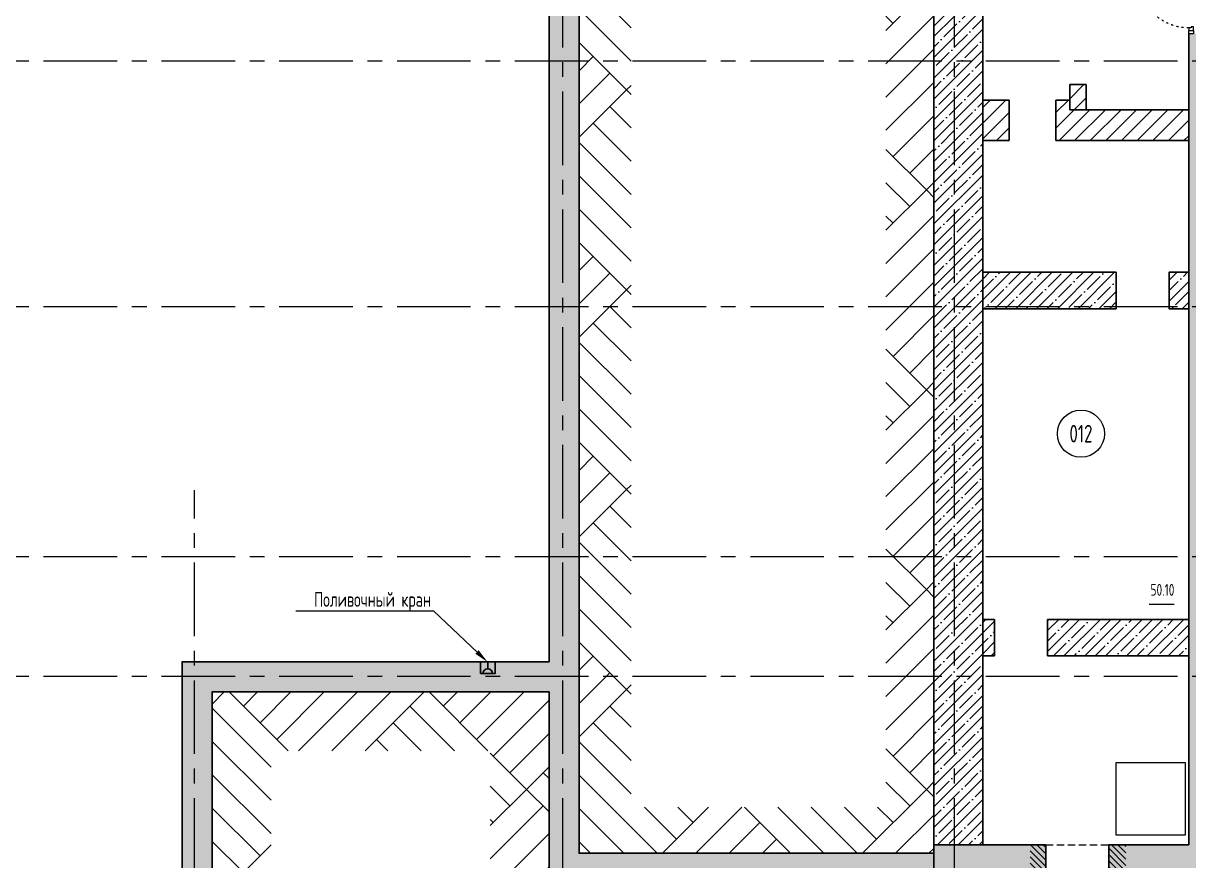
# Model space of a CAD drawing. Header units: millimetres. Extents: x -391859 to 9713180, y -178574 to 166066.
# Drawn here: x -349651 to -329863, y 61581 to 75805 of the extents above; entities that cross this region are included whole.
import ezdxf
from ezdxf import colors
from ezdxf.entities.mleader import LeaderData, LeaderLine
from ezdxf.enums import TextEntityAlignment as Align
from ezdxf.math import Vec2, Vec3

# ---------------------------------------------------------------- set-up
doc = ezdxf.new("R2010")
doc.units = ezdxf.units.MM
doc.header["$MEASUREMENT"] = 0
for name, pattern in [('ACAD_ISO03W100', [30, 12, -18]), ('CENTER', [2, 1.25, -0.25, 0.25, -0.25]), ('TRATTEGGIATA', [0.75, 0.5, -0.25])]:
    doc.linetypes.add(name, pattern=pattern)
doc.layers.get('0').update_dxf_attribs({"lineweight": 9})
for name, color, linetype, lineweight in [('1 этаж тонкие линии!', 7, 'Continuous', 0), ('_0', 7, 'Continuous', 9), ('АР штриховка стен', 7, 'Continuous', 9), ('АР_Выноски АПР', 7, 'Continuous', 5), ('АР_Двери', 7, 'Continuous', 18), ('АР_Маркер экспликации', 7, 'Continuous', 13), ('АР_МосжилНии_Стены', 7, 'Continuous', 30), ('АР_Номер помещения', 7, 'Continuous', 25), ('АР_Оси', 7, 'Continuous', 9), ('АР_Отметки', 7, 'Continuous', 15), ('АР_Помещения_площадь', 7, 'Continuous', 9), ('АР_Штриховка монолит', 7, 'Continuous', 9), ('Подвал', 7, 'Continuous', 30)]:
    doc.layers.add(name, color=color, linetype=linetype, lineweight=lineweight)
doc.styles.add('ISOCPEUR', font='isocpeur.ttf', dxfattribs={"width": 0.7})
doc.styles.get("Standard").update_dxf_attribs({"font": 'isocpeur.ttf'})

# ---------------------------------------------------------------- blocks, each defined once
blk = doc.blocks.new('*U259')
for points in [[(-55, -80), (-55, 0), (-115, 0), (-115, -40), (-100, -40), (-100, -80), (-55, -80)], [(0, 0), (0, -80), (-55, -80), (-55, 0), (0, 0)], [(-1070, 0), (-1070, -80), (-1015, -80), (-1015, 0), (-1070, 0)], [(-1015, -80), (-1015, 0), (-955, 0), (-955, -40), (-970, -40), (-970, -80), (-1015, -80)]]:
    blk.add_lwpolyline(points)
blk.add_lwpolyline([(-100, -80), (-100, -950), (-140, -950), (-140, -80)], close=True)
at = {"linetype": 'ACAD_ISO03W100', "ltscale": 3}
blk.add_arc((-100, -80), 870, 180, 270, dxfattribs=at)
blk = doc.blocks.new('*U291')
at = {"layer": 'АР_Номер помещения', "color": 7}
blk.add_circle((-16481, -1596), 400, dxfattribs=at)
at = {"layer": 'АР_Помещения_площадь', "color": 7}
blk.add_line((-14899, -4495), (-15322, -4495), dxfattribs=at)
at = {"color": 7, "style": 'ISOCPEUR', "width": 0.7, "flags": 1}
blk.add_attdef('КАТЕГОРИЯ', (-499, -2092), '', height=250, dxfattribs=at)
at = {"layer": 'АР_Номер помещения', "color": 7, "style": 'ISOCPEUR', "width": 0.7}
blk.add_attdef('НОМЕР_ПОМЕЩЕНИЯ', text='', height=300, dxfattribs=at).set_placement((-16481, -1596), align=Align.MIDDLE_CENTER)
at = {"layer": 'АР_Помещения_площадь', "color": 7, "lineweight": 30, "width": 0.7, "flags": 104}
blk.add_attdef('ИМЯ_ПОМЕЩЕНИЯ', text='', height=100, dxfattribs=at).set_placement((158, 1217), align=Align.MIDDLE_CENTER)
at = {"layer": 'АР_Помещения_площадь', "color": 7, "style": 'ISOCPEUR', "width": 0.7}
blk.add_attdef('ПЛОЩАДЬ_ПОМЕЩЕНИЯ', text='', height=200, dxfattribs=at).set_placement((-14894, -4249), align=Align.MIDDLE_RIGHT)
blk = doc.blocks.new('_DotSmall')
at = {"color": 0, "linetype": 'ByBlock', "const_width": 0.5}
blk.add_lwpolyline([(-0.0625, 0, 1), (0.0625, 0, 1)], format="xyb", close=True, dxfattribs=at)

msp = doc.modelspace()

# ---------------------------------------------------------------- hatches: boundary and pattern name
at = {"layer": '1 этаж тонкие линии!', "ltscale": 100, "transparency": 33554559}
h = msp.add_hatch(dxfattribs=at)
h.set_pattern_fill('AR-PARQ1', scale=200, angle=45, style=0)
h.paths.add_polyline_path([(-339330.899, 81860.058), (-335003.543, 81860.058), (-335003.543, 62488.58), (-339330.899, 62488.58)], flags=16)
h.paths.add_polyline_path([(-340213.159, 82685.682), (-334189.933, 82685.682), (-334189.933, 61706.547), (-340213.159, 61706.547)])
h = msp.add_hatch(dxfattribs=at)
h.set_pattern_fill('AR-PARQ1', scale=200, angle=45, style=0)
h.paths.add_polyline_path([(-335189.933, 56344.492), (-345445.221, 56344.492), (-345445.221, 63449.046), (-341723.159, 63449.046), (-341723.159, 60196.547), (-335189.933, 60196.547)], flags=16)
h.paths.add_polyline_path([(-334189.933, 55344.492), (-346445.221, 55344.492), (-346445.221, 64449.046), (-340723.159, 64449.046), (-340723.159, 61196.547), (-334189.933, 61196.547)])
at = {"layer": 'АР штриховка стен', "ltscale": 100}
h = msp.add_hatch(dxfattribs=at)
h.set_pattern_fill('ANSI31', color=1, scale=600, angle=-90)
h.set_pattern_definition([(315, (-241909.76, 908833.57), (53.0330086, 53.0330086), [])])
h.paths.add_polyline_path([(-331220.125, 61210.894), (-331220.122, 61850.244), (-330928.543, 61850.244), (-330928.545, 61210.894)])
h.paths.add_polyline_path([(-332556.981, 61210.894), (-332556.981, 61850.244), (-332291.152, 61850.244), (-332291.152, 61210.894)])
at = {"layer": 'АР_Штриховка монолит', "ltscale": 100}
h = msp.add_hatch(dxfattribs=at)
h.set_pattern_fill('ANSI35', color=256, scale=1000)
h.paths.add_polyline_path([(-340213.159, 82685.682), (-329268.38, 82681.987), (-329268.38, 82211.126), (-328947.427, 82211.126), (-328947.427, 83778.797), (-329377.622, 83778.797), (-329377.622, 84864.967), (-329885.212, 84865.044), (-329885.214, 83231.038), (-340723.159, 83231.038), (-340723.159, 64959.046), (-346955.221, 64959.046), (-346955.221, 54834.492), (-333679.933, 54834.492), (-333679.933, 61210.892), (-332291.152, 61210.892), (-332291.152, 61850.244), (-334189.933, 61850.244), (-334189.933, 55344.492), (-346445.221, 55344.492), (-346445.221, 64449.046), (-340723.159, 64449.046), (-340723.159, 61196.547), (-334189.933, 61196.547), (-334189.933, 61706.547), (-340213.159, 61706.547), (-340213.159, 64904.622)])
h = msp.add_hatch(dxfattribs=at)
h.set_pattern_fill('ANSI35', color=256, scale=1000)
h.paths.add_polyline_path([(-333358.738, 82685.682), (-333842.01, 82685.682), (-333842.01, 61850.244), (-333358.672, 61850.244)])
h.paths.add_polyline_path([(-333842.01, 82685.682), (-334190.146, 82685.682), (-334190.084, 61850.244), (-333842.01, 61850.244)])
h = msp.add_hatch(dxfattribs=at)
h.set_pattern_fill('ANSI35', color=256, scale=1000)
h.paths.add_polyline_path([(-308958.84, 80022.565), (-309682.717, 80022.565), (-309682.717, 78698.459), (-312315.663, 78698.459), (-312315.663, 81263.107), (-312597.01, 81263.107), (-312597.01, 76590.282), (-312315.663, 76590.282), (-312315.663, 78142.522), (-309682.717, 78142.522), (-309682.717, 76488.671), (-308958.84, 76488.671)])
h.paths.add_polyline_path([(-308958.84, 81263.107), (-309682.717, 81263.107), (-309682.717, 80922.937), (-308958.84, 80922.937)], flags=17)
h.paths.add_polyline_path([(-312597.01, 81263.107), (-312878.356, 81263.107), (-312878.356, 76590.282), (-312597.01, 76590.282)])
h.paths.add_polyline_path([(-312316.143, 75707.833), (-312597.01, 75707.833), (-312597.01, 75165.682), (-305759.031, 75165.682), (-305759.031, 75348.813), (-308958.84, 75348.813), (-308958.84, 75707.833), (-309682.717, 75707.833), (-309682.717, 75348.813), (-312316.143, 75348.813)])
h.paths.add_polyline_path([(-312597.01, 75707.833), (-312868.482, 75707.833), (-312868.482, 75348.813), (-313454.952, 75348.813), (-313454.952, 75165.682), (-312597.01, 75165.682)])
h.paths.add_polyline_path([(-312597.01, 75165.682), (-313454.952, 75165.682), (-313454.952, 74881.833), (-312739.54, 74881.83), (-312739.572, 71514.696), (-312597.01, 71514.695)])
h.paths.add_polyline_path([(-305759.031, 75165.682), (-312597.01, 75165.682), (-312597.01, 71514.695), (-312339.792, 71514.693), (-312339.764, 74769.292), (-309803.518, 74769.292), (-309803.518, 74328.495), (-309124.376, 74328.495), (-309124.376, 74769.292), (-305759.031, 74769.292)])
h.paths.add_polyline_path([(-309124.376, 73524.165), (-309803.518, 73521.567), (-309803.518, 71512.075), (-309124.376, 71514.667)])
h.paths.add_polyline_path([(-314248.179, 75165.682), (-321167.01, 75165.682), (-321167.01, 74881.833), (-318083.748, 74881.833), (-318083.748, 73213.633), (-317639.09, 73213.636), (-317639.09, 74881.836), (-314248.179, 74881.833)])
h.paths.add_polyline_path([(-314248.179, 75348.813), (-321167.01, 75348.813), (-321167.01, 75165.682), (-314248.179, 75165.682)])
h.paths.add_polyline_path([(-317635.203, 72422.418), (-318083.748, 72422.418), (-318083.748, 71514.743), (-317635.203, 71514.739)])
h.paths.add_polyline_path([(-321167.01, 75165.682), (-325622.01, 75165.682), (-325622.01, 74881.832), (-321167.01, 74881.833)])
h.paths.add_polyline_path([(-321167.01, 75348.813), (-321179.327, 75348.813), (-325622.01, 75348.813), (-325622.01, 75165.682), (-321167.01, 75165.682)])
h.paths.add_polyline_path([(-327745.779, 75165.682), (-327745.779, 74841.809), (-326207.409, 74841.809), (-326207.409, 73683.462), (-326127.409, 73683.462), (-325627.689, 73683.462), (-325627.689, 74881.832), (-325627.564, 75165.682)])
h.paths.add_polyline_path([(-327745.779, 75165.682), (-329278.326, 75165.682), (-329278.326, 74841.809), (-327745.779, 74841.809)])
h.paths.add_polyline_path([(-327745.779, 75348.813), (-329278.326, 75348.813), (-329278.326, 75165.682), (-327745.779, 75165.682)])
h.paths.add_polyline_path([(-329577.01, 75626.556), (-329863.164, 75626.556), (-329863.164, 75165.682), (-329577.01, 75165.682)])
h.paths.add_polyline_path([(-329278.326, 75626.556), (-329577.01, 75626.556), (-329577.01, 75165.682), (-329278.326, 75165.682)])
h.paths.add_polyline_path([(-329278.326, 75165.682), (-329577.01, 75165.682), (-329577.01, 61850.244), (-329278.326, 61850.244)])
h.paths.add_polyline_path([(-329577.01, 75165.682), (-329863.164, 75165.682), (-329863.164, 61850.244), (-329577.01, 61850.244)])
h.paths.add_polyline_path([(-325622.01, 75348.813), (-327745.779, 75348.813), (-327745.779, 75165.682), (-325622.01, 75165.682)])
h = msp.add_hatch(dxfattribs=at)
h.set_pattern_fill('ANSI31', color=256, scale=1500)
h.set_pattern_definition([(45, (-15289.27, 0), (-132.58252, 132.58252), [])])
h.paths.add_polyline_path([(-331602.429, 74763.917), (-331883.235, 74763.917), (-331883.235, 74335.017), (-331602.429, 74335.017)])
h.paths.add_polyline_path([(-329863.164, 74335.017), (-331602.429, 74335.017), (-331883.235, 74335.017), (-331883.235, 74501.453), (-332118.294, 74501.453), (-332118.294, 73812.576), (-329863.164, 73812.676)])
h.paths.add_polyline_path([(-332911.21, 74501.453), (-333358.654, 74501.453), (-333358.647, 73812.64), (-332911.21, 73812.645)])
h = msp.add_hatch(dxfattribs=at)
h.set_pattern_fill('ANSI35', color=256, scale=1000)
h.paths.add_polyline_path([(-325627.689, 72612.435), (-326207.409, 72612.435), (-326207.409, 70995.682), (-325622.01, 70995.682), (-325622.01, 71514.804), (-325627.689, 71514.804)])
h.paths.add_polyline_path([(-325622.01, 70995.682), (-326207.409, 70995.682), (-326207.409, 61850.244), (-331220.125, 61850.244), (-331220.125, 61210.892), (-325622.01, 61210.892)])
h.paths.add_polyline_path([(-321167.01, 71514.767), (-325622.01, 71514.804), (-325622.01, 70995.682), (-321167.01, 70995.682)])
h.paths.add_polyline_path([(-321167.01, 70995.682), (-325622.01, 70995.682), (-325622.01, 61210.892), (-325476.294, 61210.892), (-325476.294, 66614.446), (-299159.463, 66614.446), (-299146.917, 67165.061), (-325476.294, 67165.061), (-325476.294, 70779.688), (-321167.01, 70779.688)])
h.paths.add_polyline_path([(-295200.814, 71514.702), (-314248.209, 71514.702), (-314248.207, 71514.724), (-317888.61, 71514.724), (-317885.543, 71514.739), (-317879.505, 71514.739), (-317896.468, 71514.755), (-321167.038, 71514.755), (-321167.01, 70995.682), (-295200.784, 70995.682)])
h.paths.add_polyline_path([(-318333.24, 71514.739), (-317884.694, 71514.739)], flags=16)
h.paths.add_polyline_path([(-295200.799, 70995.682), (-321167.01, 70995.682), (-321167.01, 70779.688), (-295200.799, 70779.688)])
h = msp.add_hatch(dxfattribs=at)
h.set_pattern_fill('ANSI35', color=256, scale=1000)
h.paths.add_polyline_path([(-331095.908, 71576.032), (-333358.624, 71576.032), (-333358.618, 70957.638), (-331095.908, 70957.638)])
h.paths.add_polyline_path([(-329863.164, 71575.54), (-330195.908, 71575.54), (-330195.966, 70957.398), (-329863.222, 70957.398)])
h.paths.add_polyline_path([(-332258.564, 65678.763), (-332258.561, 65059.466), (-329863.164, 65059.473), (-329863.164, 65678.77)])
h.paths.add_polyline_path([(-333158.59, 65059.466), (-333158.564, 65678.763), (-333358.564, 65678.77), (-333358.59, 65059.473)])

# ---------------------------------------------------------------- linework, layer by layer
at = {"layer": '_0', "ltscale": 100}
for points in [[(-340213.159, 82685.682), (-334189.933, 82685.682), (-334189.933, 61706.547), (-340213.159, 61706.547)], [(-331102.115, 62018.655), (-329916.989, 62018.655), (-329916.989, 63244.446), (-331102.115, 63244.446)]]:
    msp.add_lwpolyline(points, close=True, dxfattribs=at)
at = {"layer": 'АР_МосжилНии_Стены', "ltscale": 100}
for p, q in [((-331883.235, 74763.917), (-331602.429, 74763.917)), ((-331883.235, 74335.017), (-331883.235, 74763.917)), ((-331602.429, 74763.917), (-331602.429, 74335.017)), ((-333358.655, 74501.453), (-332911.21, 74501.453)), ((-332911.21, 74501.453), (-332911.21, 73812.645)), ((-332118.294, 73812.576), (-332118.294, 74501.453)), ((-332118.294, 74501.453), (-331883.235, 74501.453)), ((-331602.429, 74335.017), (-331883.235, 74335.017)), ((-332911.21, 73812.645), (-333358.647, 73812.64)), ((-329865.909, 73812.676), (-332118.294, 73812.576)), ((-333158.564, 65678.77), (-333358.618, 65678.77)), ((-329863.164, 65678.77), (-332258.564, 65678.77)), ((-333158.561, 65059.47), (-333358.618, 65059.47)), ((-329863.164, 65059.47), (-332258.561, 65059.47)), ((-332291.152, 61210.892), (-332291.152, 61850.244)), ((-331220.125, 61850.244), (-331220.125, 61210.892))]:
    msp.add_line(p, q, dxfattribs=at)
for points in [[(-346955.221, 54834.492), (-346955.221, 64959.046), (-340723.159, 64959.046), (-340723.159, 83231.038), (-329885.214, 83231.038)], [(-334189.933, 61706.547), (-340213.159, 61706.547), (-340213.159, 82685.682), (-329269.001, 82685.682)], [(-334190.075, 74021.116), (-334190.145, 82682.053)], [(-333358.668, 74696.892), (-333358.738, 82682.062)], [(-332911.21, 74501.453), (-333358.655, 74501.453), (-333358.655, 76607.299)], [(-329863.164, 75626.556), (-329863.164, 61850.244)], [(-334189.933, 61850.244), (-334190.064, 74763.917)], [(-333358.525, 61947.688), (-333358.525, 61850.244), (-333358.657, 74763.917)], [(-331883.235, 74763.917), (-331883.235, 74501.453)], [(-331883.235, 74501.453), (-332118.294, 74501.453)], [(-331602.429, 74335.017), (-329863.164, 74335.017)], [(-333343.955, 71576.032), (-333358.625, 71576.032), (-331095.908, 71576.032), (-331095.908, 70957.65), (-333358.618, 70957.626)], [(-329863.164, 71575.54), (-330195.908, 71575.54), (-330195.908, 70957.65), (-329863.164, 70957.157)], [(-333158.564, 65059.47), (-333158.564, 65678.77)], [(-332258.561, 65059.47), (-332258.564, 65678.77)], [(-334189.933, 55344.492), (-346445.221, 55344.492), (-346445.221, 64449.046), (-340723.159, 64449.046), (-340723.159, 61196.547), (-334189.933, 61196.547), (-334189.933, 55344.492)], [(-332291.152, 61850.244), (-334189.933, 61850.244), (-334189.933, 61196.547)], [(-329863.164, 61850.244), (-331220.125, 61850.244)]]:
    msp.add_lwpolyline(points, dxfattribs=at)
msp.add_lwpolyline([(-341890.827, 64759.492), (-341640.504, 64759.492), (-341640.504, 64959.046), (-341890.827, 64959.046)], close=True, dxfattribs=at)
at = {"layer": 'АР_Оси', "linetype": 'CENTER', "ltscale": 1000}
for p, q in [((-340492.01, 53394.411), (-340492.01, 87278.342)), ((-333842.01, 53394.411), (-333842.01, 82776.945)), ((-359305.765, 75165.682), (-275708.6, 75165.682)), ((-359305.765, 70995.682), (-275708.6, 70995.682)), ((-346742.01, 53394.411), (-346742.01, 67872.534)), ((-359305.765, 66745.682), (-275708.6, 66745.682)), ((-359305.765, 64715.682), (-275708.6, 64715.682))]:
    msp.add_line(p, q, dxfattribs=at)
at = {"layer": 'Подвал', "ltscale": 100}
msp.add_line((-341765.665, 64840.222), (-341765.665, 64959.046), dxfattribs=at)
at = {"layer": 'Подвал', "linetype": 'TRATTEGGIATA', "lineweight": 13, "ltscale": 250}
msp.add_line((-332290.125, 61850.106), (-331220.125, 61850.106), dxfattribs=at)
at = {"layer": 'Подвал', "ltscale": 100}
msp.add_arc((-341765.665, 64759.492), 80.73, 0, 180, dxfattribs=at)

# ---------------------------------------------------------------- block references
at = {"layer": 'АР_Двери', "xscale": -1, "rotation": 270}
msp.add_blockref('*U259', (-329779.198, 76697.583), dxfattribs=at)
at = {"layer": 'АР_Маркер экспликации', "color": 7}
ref = msp.add_blockref('*U291', (-315211.792, 70430.217), dxfattribs=at)
ref.add_attrib('НОМЕР_ПОМЕЩЕНИЯ', '012', dxfattribs={"layer": 'АР_Номер помещения', "color": 7, "height": 300, "style": 'ISOCPEUR', "width": 0.7}).set_placement((-331692.373, 68834.5), align=Align.MIDDLE_CENTER)
ref.add_attrib('ПЛОЩАДЬ_ПОМЕЩЕНИЯ', '50.10', dxfattribs={"layer": 'АР_Помещения_площадь', "color": 7, "height": 200, "style": 'ISOCPEUR', "width": 0.7}).set_placement((-330106.114, 66181.506), align=Align.MIDDLE_RIGHT)

# ---------------------------------------------------------------- leaders
at = {"layer": 'АР_Выноски АПР'}
ml = msp.add_multileader_mtext('Standard', dxfattribs=at)
ml.set_content('\\A1;Поливочный кран', color=256, style='ISOCPEUR')
ml.set_leader_properties()
ml.build(insert=Vec2(0, 0))
ml.multileader.update_dxf_attribs({"text_left_attachment_type": 6, "text_right_attachment_type": 6, "dogleg_length": 100, "arrow_head_size": 250})
ctx = ml.context
ctx.base_point, ctx.char_height, ctx.arrow_head_size, ctx.landing_gap_size, ctx.plane_origin = Vec3(-344739, 65819), 250, 250, 25, Vec3(-363860.813, 65074.089)
ctx.left_attachment, ctx.right_attachment = 6, 6
notes = []
notes.append((ctx, [(0, (1, 1, 0), (-342681, 65819), (-1, 0), 170.5, [(1, [(-341765.665, 64953.722)], 0, [])])]))
ctx.mtext.insert, ctx.mtext.width, ctx.mtext.flow_direction = Vec3(-344714, 66144), 6210.48741, 5
at = {"layer": 'АР_Отметки'}
ml = msp.add_multileader_mtext('Standard', dxfattribs=at)
ml.set_content('{\\W0.8;-2,250}', color=256, style='ISOCPEUR')
ml.set_leader_properties(color=256, linetype='Continuous', lineweight=-1)
ml.set_arrow_properties(name='DOTSMALL')
ml.build(insert=Vec2(0, 0))
ml.multileader.update_dxf_attribs({"has_text_frame": 1, "text_left_attachment_type": 4, "text_right_attachment_type": 4, "dogleg_length": 100, "arrow_head_size": 180})
ctx = ml.context
ctx.base_point, ctx.char_height, ctx.arrow_head_size, ctx.landing_gap_size, ctx.plane_origin = Vec3(-335903.247, 116985.857, 0), 250, 180, 50, Vec3(-337173.964, 115928.763, 0)
ctx.left_attachment, ctx.right_attachment = 4, 4
notes.append((ctx, [(0, (0, 0, 0), (0, 0), (1, 0), 1, [])]))
ctx.mtext.insert, ctx.mtext.width, ctx.mtext.defined_height, ctx.mtext.line_spacing_style, ctx.mtext.flow_direction = Vec3(-335853.247, 117319.19, 0), 769.98896, 343.888, 2, 5
ml = msp.add_multileader_mtext('Standard', dxfattribs=at)
ml.set_content('{\\W0.8;-2,250}', color=256, style='ISOCPEUR')
ml.set_leader_properties(color=256, linetype='Continuous', lineweight=-1)
ml.set_arrow_properties(name='DOTSMALL')
ml.build(insert=Vec2(0, 0))
ml.multileader.update_dxf_attribs({"has_text_frame": 1, "text_left_attachment_type": 4, "text_right_attachment_type": 4, "dogleg_length": 100, "arrow_head_size": 180})
ctx = ml.context
ctx.base_point, ctx.char_height, ctx.arrow_head_size, ctx.landing_gap_size, ctx.plane_origin = Vec3(-331840.154, 103386.879), 250, 180, 50, Vec3(-332043.586, 102108.76)
ctx.left_attachment, ctx.right_attachment = 4, 4
notes.append((ctx, [(0, (0, 0, 0), (0, 0), (1, 0), 1, [])]))
ctx.mtext.insert, ctx.mtext.width, ctx.mtext.defined_height, ctx.mtext.line_spacing_style, ctx.mtext.flow_direction = Vec3(-331790.154, 103720.213), 769.98896, 343.888, 2, 5
ml = msp.add_multileader_mtext('Standard', dxfattribs=at)
ml.set_content('{\\W0.8;-2,500}', color=256, style='ISOCPEUR')
ml.set_leader_properties(color=256, linetype='Continuous', lineweight=-1)
ml.set_arrow_properties(name='DOTSMALL')
ml.build(insert=Vec2(0, 0))
ml.multileader.update_dxf_attribs({"has_text_frame": 1, "text_left_attachment_type": 4, "text_right_attachment_type": 4, "dogleg_length": 100, "arrow_head_size": 180})
ctx = ml.context
ctx.base_point, ctx.char_height, ctx.arrow_head_size, ctx.landing_gap_size, ctx.plane_origin = Vec3(-348917.097, 102167.799), 250, 180, 50, Vec3(-348638.575, 101601.282)
ctx.left_attachment, ctx.right_attachment = 4, 4
notes.append((ctx, [(0, (0, 0, 0), (0, 0), (1, 0), 1, [])]))
ctx.mtext.insert, ctx.mtext.width, ctx.mtext.line_spacing_style, ctx.mtext.flow_direction = Vec3(-348867.097, 102501.132), 749.68982, 2, 5
ml = msp.add_multileader_mtext('Standard', dxfattribs=at)
ml.set_content('{\\W0.8;-2,400}', color=256, style='ISOCPEUR')
ml.set_leader_properties(color=256, linetype='Continuous', lineweight=-1)
ml.set_arrow_properties(name='DOTSMALL')
ml.build(insert=Vec2(0, 0))
ml.multileader.update_dxf_attribs({"has_text_frame": 1, "text_left_attachment_type": 4, "text_right_attachment_type": 4, "dogleg_length": 100, "arrow_head_size": 180})
ctx = ml.context
ctx.base_point, ctx.char_height, ctx.arrow_head_size, ctx.landing_gap_size, ctx.plane_origin = Vec3(-345559.569, 101933.6), 250, 180, 50, Vec3(-345640.963, 100655.48)
ctx.left_attachment, ctx.right_attachment = 4, 4
notes.append((ctx, [(0, (0, 0, 0), (0, 0), (1, 0), 1, [])]))
ctx.mtext.insert, ctx.mtext.width, ctx.mtext.defined_height, ctx.mtext.line_spacing_style, ctx.mtext.flow_direction = Vec3(-345509.569, 102266.933), 769.98896, 343.888, 2, 5
ml = msp.add_multileader_mtext('Standard', dxfattribs=at)
ml.set_content('{\\W0.8;-2,550}', color=256, style='ISOCPEUR')
ml.set_leader_properties(color=256, linetype='Continuous', lineweight=-1)
ml.set_arrow_properties(name='DOTSMALL')
ml.build(insert=Vec2(0, 0))
ml.multileader.update_dxf_attribs({"has_text_frame": 1, "text_left_attachment_type": 4, "text_right_attachment_type": 4, "dogleg_length": 100, "arrow_head_size": 180})
ctx = ml.context
ctx.base_point, ctx.char_height, ctx.arrow_head_size, ctx.landing_gap_size, ctx.plane_origin = Vec3(-342033.254, 92368.052), 250, 180, 50, Vec3(-342114.648, 91100.488)
ctx.left_attachment, ctx.right_attachment = 4, 4
notes.append((ctx, [(0, (0, 0, 0), (0, 0), (1, 0), 1, [])]))
ctx.mtext.insert, ctx.mtext.width, ctx.mtext.line_spacing_style, ctx.mtext.flow_direction = Vec3(-341983.254, 92701.385), 852.69703, 2, 5
ml = msp.add_multileader_mtext('Standard', dxfattribs=at)
ml.set_content('{\\W0.8;-2,250}', color=256, style='ISOCPEUR')
ml.set_leader_properties(color=256, linetype='Continuous', lineweight=-1)
ml.set_arrow_properties(name='DOTSMALL')
ml.build(insert=Vec2(0, 0))
ml.multileader.update_dxf_attribs({"has_text_frame": 1, "text_left_attachment_type": 4, "text_right_attachment_type": 4, "dogleg_length": 100, "arrow_head_size": 180})
ctx = ml.context
ctx.base_point, ctx.char_height, ctx.arrow_head_size, ctx.landing_gap_size, ctx.plane_origin = Vec3(-333043.688, 87555.113), 250, 180, 50, Vec3(-333125.082, 86287.549)
ctx.left_attachment, ctx.right_attachment = 4, 4
notes.append((ctx, [(0, (0, 0, 0), (0, 0), (1, 0), 1, [])]))
ctx.mtext.insert, ctx.mtext.width, ctx.mtext.line_spacing_style, ctx.mtext.flow_direction = Vec3(-332993.688, 87888.446), 852.69703, 2, 5
for ctx, leaders in notes:
    for number, flags, end, landing, length, lines in leaders:
        leader = LeaderData()
        leader.index, (leader.has_last_leader_line, leader.has_dogleg_vector, leader.attachment_direction) = number, flags
        leader.last_leader_point, leader.dogleg_vector, leader.dogleg_length = Vec3(end), Vec3(landing), length
        for number, points, colour, breaks in lines:
            line = LeaderLine()
            line.index, line.vertices, line.color, line.breaks = number, Vec3.list(points), colors.encode_raw_color(colour), breaks
            leader.lines.append(line)
        ctx.leaders.append(leader)

doc.saveas('drawing.dxf')
